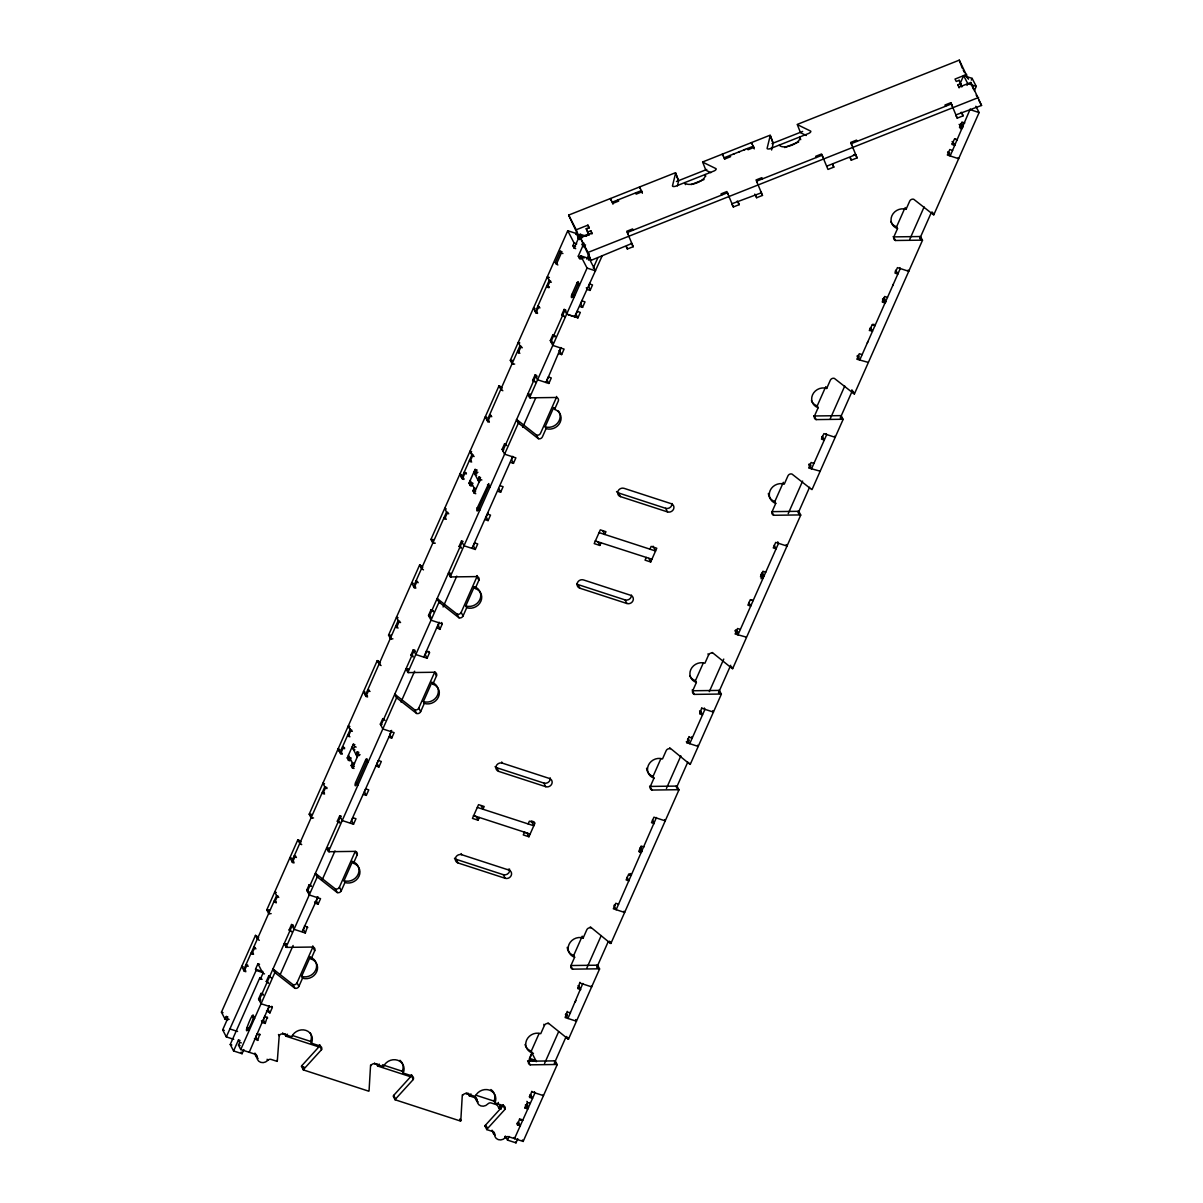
<?xml version="1.0" encoding="UTF-8"?>
<svg xmlns="http://www.w3.org/2000/svg" width="1203" height="1203" viewBox="0 0 1203 1203"><rect width="100%" height="100%" fill="white"/><g stroke="black" fill="none" stroke-linecap="round" stroke-linejoin="round"><path stroke-width="1.5" d="M254.72 1053.332L255.186 1054.234A3.143 2.827 -27.4 0 1 257.036 1056.926A6.271 5.654 -27.4 0 0 267.698 1060.399A3.143 2.827 -27.4 0 1 271.171 1059.437L277.126 1061.362A3.143 2.827 -27.4 0 0 277.352 1060.55L279.201 1035.843L278.494 1034.49M319.938 1044.941A3.143 2.827 -27.4 0 1 319.682 1046.008L301.938 1065.542A3.143 2.827 -27.4 0 0 301.472 1066.279L303.336 1069.903L368.855 1091.226A3.143 2.827 -27.4 0 0 369.08 1090.399L370.584 1065.016M411.667 1074.79A3.143 2.827 -27.4 0 1 411.426 1075.858L393.667 1095.392A3.143 2.827 -27.4 0 0 393.201 1096.144L395.065 1099.753L460.584 1121.076A3.143 2.827 -27.4 0 0 460.824 1120.249L462.313 1094.865M677.379 185.924L678.567 181.067L675.62 173.097L672.432 186.044A3.143 1.353 -20.3 0 0 675.966 186.089L713.83 171.067A3.143 1.353 -20.3 0 0 716.131 168.706L702.913 162.27M771.619 149.999L771.815 149.187M772.01 148.375L773.213 143.518L770.251 135.548L767.063 148.495A3.143 1.353 -20.3 0 0 770.597 148.54M246.856 1027.948L246.435 1029.813A2.782 0.902 -72 0 0 246.946 1030.776C255.442 1020.069 255.833 1002.956 246.856 1027.948L248.45 1028.46M227.728 1020.084L225.081 1019.212L221.442 1012.189L255.472 935.393A3.143 2.827 -27.4 0 1 256.239 935.769L258.645 937.663M271.141 913.618L269.517 913.648A3.143 2.827 -27.4 0 1 268.645 913.498L266.78 909.889L297.878 839.724A3.143 2.827 -27.4 0 1 298.63 840.1L301.051 841.995M313.547 817.95L311.908 817.98A3.143 2.827 -27.4 0 1 311.051 817.829L309.186 814.205L377.246 660.612A3.143 2.827 -27.4 0 1 377.998 660.988L380.419 662.883M392.915 638.838L391.276 638.868A3.143 2.827 -27.4 0 1 390.419 638.718L388.554 635.109L419.636 564.944A3.143 2.827 -27.4 0 1 420.403 565.32L422.809 567.214M435.306 543.17L433.666 543.2A3.143 2.827 -27.4 0 1 432.809 543.049L430.945 539.425L499.004 385.832A3.143 2.827 -27.4 0 1 499.771 386.208L502.177 388.103M514.673 364.073L513.034 364.088A3.143 2.827 -27.4 0 1 512.177 363.938L510.313 360.329L567.741 230.72L576.222 233.487L579.38 239.608M557.846 264.976L555.335 262.66L560.403 251.216L561.996 251.728M291.848 861.318L324.78 786.822L322.915 783.213L324.509 783.724M342.118 753.168L340.013 752.476L350.148 729.574L349.532 728.371M398.193 620.507L365.381 695.229L367.486 695.92M463.892 478.388L461.772 477.696L471.922 454.794L471.335 453.666M489.26 421.14L487.14 420.449L519.967 345.727M535.38 311.757L549.154 280.494L547.29 276.885L549.41 277.562M556.267 264.465L561.335 253.021L560.403 251.216M245.818 971.723L244.239 971.212L246.675 965.723L246.044 964.52L247.638 965.032M253.532 954.325L251.938 953.814L254.374 948.31L253.758 947.107L255.352 947.633M276.359 902.806L274.78 902.295L277.216 896.791L274.72 891.979L276.314 892.491M294.013 862.957L292.434 862.446L294.87 856.957L294.239 855.754L295.833 856.265M324.569 794.04L322.975 793.529L325.411 788.025L324.78 786.822L326.9 787.514M342.223 754.191L340.629 753.679L343.066 748.191L342.449 746.973L344.554 747.664M349.938 736.792L348.344 736.281L350.78 730.777L348.284 725.965L349.878 726.477M367.592 696.958L365.998 696.432L368.434 690.943L367.817 689.74L369.396 690.251M398.133 628.026L396.539 627.515L398.975 622.011L396.479 617.199L398.073 617.71M415.787 588.192L414.193 587.665L416.629 582.177L416.012 580.974L417.591 581.485M446.328 519.26L444.734 518.749L447.17 513.245L444.689 508.433L446.268 508.944M463.982 479.426L462.403 478.899L464.824 473.411L464.208 472.208L466.328 472.884M471.696 462.012L470.102 461.501L472.538 455.997L470.057 451.185L471.636 451.696M489.35 422.178L487.756 421.651L490.192 416.163L489.576 414.96L491.17 415.471M519.891 353.246L518.313 352.735L520.749 347.231L518.252 342.419L519.831 342.93M537.546 313.412L535.967 312.885L538.403 307.397L537.771 306.194L539.365 306.705M548.944 287.712L547.35 287.201L549.786 281.697L549.004 280.194M225.081 1019.212L226.299 1016.475L227.893 1016.986M233.728 1039.317L226.314 1036.896L222.675 1029.873L227.547 1018.881L226.299 1016.475M575.816 234.405L576.583 232.645M575.696 248.66L574.117 248.149L572.869 245.728L574.087 242.991L567.741 230.72M350.058 760.852L348.464 760.341L347.231 757.92L353.306 744.191L354.9 744.702M471.832 486.072L470.238 485.561L468.99 483.14L475.08 469.411L477.2 470.102M577.681 238.014L579.229 234.51M574.117 248.149L580.267 234.269L586.613 236.329M263.021 972.656L256.134 970.415L255.517 969.212L257.953 963.723L259.532 964.235M348.464 760.341L349.682 757.589L351.276 758.101M353.306 744.191L354.554 746.597L353.336 749.349L354.93 749.86M470.238 485.561L471.456 482.809L473.05 483.32M475.08 469.411L476.328 471.817L475.11 474.568L476.689 475.08M226.314 1036.896L256.134 970.415M354.013 768.476L352.419 767.965L351.171 765.559L352.389 762.807L354.509 763.499M358.855 752.326L357.261 751.815L356.043 754.567L359.216 755.604M475.771 493.696L474.177 493.185L472.929 490.779L474.147 488.027L475.741 488.538M480.614 477.561L479.02 477.035L477.802 479.786L480.448 480.644M581.109 259.096L579.515 258.585L578.267 256.179L584.026 243.171M352.419 767.965L358.509 754.221L357.261 751.815M474.177 493.185L480.268 479.441L479.02 477.035M243.878 1049.587L242.059 1053.708L233.577 1050.956L230.239 1044.505L259.878 977.648L261.472 978.159M584.117 247.427L584.508 246.57M262.089 979.362L260.495 978.851L262.931 973.362L257.953 963.723M579.515 258.585L580.733 255.833L589.199 258.6L595.53 270.825L587.064 268.074L580.733 255.833M233.577 1050.956L238.45 1039.963L240.044 1040.475M266.51 1010.866L269.923 1012.911L272.359 1007.422L261.051 1003.738L258.57 998.926L261.006 993.422L263.111 994.114M268.495 983.242L266.284 981.513L268.705 976.024L270.299 976.535M291.848 931.889L289.111 929.994L291.547 924.505L293.126 925.017M314.584 901.874L315.291 903.227L318.118 904.145L320.554 898.656L309.261 894.972L306.765 890.16L309.201 884.656L310.78 885.182M339.517 822.957L337.306 821.228L339.742 815.739L341.336 816.251M388.855 737.213L391.682 738.131L394.118 732.642L382.825 728.958L380.328 724.146L382.765 718.642L384.358 719.168M413.08 656.943L410.87 655.214L413.306 649.725L414.9 650.237M436.584 627.545L439.877 629.364L442.313 623.876L431.02 620.192L428.524 615.38L430.96 609.876L433.08 610.568M461.29 548.177L459.065 546.448L461.501 540.959L463.095 541.47M510.628 462.433L513.455 463.35L515.876 457.862L504.583 454.178L502.102 449.366L504.538 443.862L506.117 444.388M535.906 382.509L532.643 380.434L535.079 374.945L536.658 375.456M558.824 353.667L561.651 354.584L564.087 349.096L552.794 345.411L550.297 340.599L552.733 335.096L555.38 335.968M564.944 316.96L561.681 314.9L564.117 309.412L565.711 309.923M255.186 1054.234L240.765 1049.542L238.48 1045.121L239.698 1042.369L238.45 1039.963M586.899 259.231L589.049 253.728M339.742 815.739L340.359 816.942L307.382 891.363L309.502 892.055M380.96 725.349L413.937 650.928L413.306 649.725M462.132 542.162L429.155 616.583L431.276 617.274M478.283 509.621L477.35 507.816L488.719 483.591L488.508 486.538L478.283 509.621L479.877 510.132M564.117 309.412L564.733 310.615L550.914 341.802L553.034 342.494M571.846 294.585L576.974 283.006A2.361 0.767 -72 0 1 578.357 281.848A2.361 0.767 -72 0 1 577.906 284.81L572.778 296.389L571.846 294.585L574.538 295.321M588.523 260.134L589.199 258.6M240.765 1049.542L274.795 972.731L272.931 969.122A3.143 2.827 -27.4 0 1 273.683 969.498L292.976 984.64L294.855 988.249A3.143 2.827 -27.4 0 0 298.885 986.415L302.539 978.174A10.977 9.91 -27.4 0 0 316.69 971.768A10.977 9.91 -27.4 0 0 311.066 958.941L310.133 957.137L301.607 976.37L302.539 978.174M311.066 958.941L314.72 950.701A3.143 2.827 -27.4 0 0 313.111 947.032L286.961 947.378A3.143 2.827 -27.4 0 1 286.103 947.227L317.186 877.062L315.321 873.453A3.143 2.827 -27.4 0 1 316.073 873.829L335.381 888.957L337.246 892.581A3.143 2.827 -27.4 0 0 341.291 890.746L344.945 882.506A10.977 9.91 -27.4 0 0 359.08 876.1A10.977 9.91 -27.4 0 0 353.456 863.273L352.524 861.468L343.998 880.701L344.945 882.506M353.456 863.273L357.111 855.032A3.143 2.827 -27.4 0 0 355.517 851.363L329.351 851.709A3.143 2.827 -27.4 0 1 328.494 851.559L396.554 697.951L394.689 694.342A3.143 2.827 -27.4 0 1 395.441 694.717L414.749 709.86L416.614 713.469A3.143 2.827 -27.4 0 0 420.659 711.635L424.313 703.394A10.977 9.91 -27.4 0 0 438.448 697.003A10.977 9.91 -27.4 0 0 432.839 684.161L431.892 682.357L423.381 701.59L424.313 703.394M432.839 684.161L436.478 675.921A3.143 2.827 -27.4 0 0 434.884 672.251L408.719 672.597A3.143 2.827 -27.4 0 1 407.862 672.447L438.96 602.282L437.08 598.673A3.143 2.827 -27.4 0 1 437.847 599.049L457.14 614.192L459.005 617.801A3.143 2.827 -27.4 0 0 463.05 615.966L466.704 607.726A10.977 9.91 -27.4 0 0 480.854 601.32A10.977 9.91 -27.4 0 0 475.23 588.493L474.298 586.688L465.772 605.921L466.704 607.726M475.23 588.493L478.884 580.252A3.143 2.827 -27.4 0 0 477.275 576.583L451.125 576.929A3.143 2.827 -27.4 0 1 450.268 576.778L518.328 423.185L516.463 419.561A3.143 2.827 -27.4 0 1 517.215 419.937L536.508 435.08L538.373 438.689A3.143 2.827 -27.4 0 0 542.418 436.869L546.072 428.614A10.977 9.91 -27.4 0 0 560.222 422.223A10.977 9.91 -27.4 0 0 554.598 409.381L553.666 407.576L545.139 426.809L546.072 428.614M554.598 409.381L558.252 401.14A3.143 2.827 -27.4 0 0 556.643 397.471L530.493 397.817A3.143 2.827 -27.4 0 1 529.636 397.667L587.064 268.074M280.359 974.235L293.111 945.468M322.088 880.055L335.005 850.912M400.975 702.041L414.644 671.184M443.095 606.989L456.779 576.132M522.749 427.26L535.651 398.118M593.259 268.134L597.906 257.622M259.713 1033.994L257.743 1040.384L255.878 1036.775L257.096 1034.024M267.216 1017.046L265.246 1023.437L263.382 1019.828L264.6 1017.076M269.923 1012.911L268.043 1009.302L269.412 1006.204M307.412 926.821L305.336 933.002L303.457 929.378L305.141 925.603M318.118 904.145L316.254 900.536L316.855 899.152M317.006 898.806L317.923 896.746M352.885 817.875L351.667 820.611L353.532 824.235L355.968 818.732L353.141 817.814M365.667 789.018L364.449 791.769L366.313 795.378L368.75 789.875L365.923 788.957M378.253 760.627L377.035 763.364L378.9 766.988L381.336 761.484L378.509 760.567M391.637 730.401L389.817 734.522L391.682 738.131M426.599 651.515L425.23 654.597L427.095 658.221L429.531 652.718L428.824 651.364M439.877 629.364L438.313 625.064M438.463 624.718L439.381 622.658M474.644 543.094L473.426 545.831L475.29 549.455L477.726 543.951L474.899 543.034M488.042 512.869L486.207 516.989L488.087 520.598L490.523 515.11L487.696 514.177M512.794 456.99L511.576 459.741L513.455 463.35M548.207 377.08L546.989 379.817L548.869 383.441L551.29 377.937L548.478 377.02M561.651 354.584L559.771 350.975L560.989 348.223M577.515 311.487L580.342 312.404L577.906 317.893L576.042 314.284L577.56 310.855M582.177 300.945L585.004 301.878L582.568 307.366L580.703 303.757L582.222 300.314M589.696 284.013L592.523 284.931L590.087 290.419L588.673 285.773M588.823 285.427L589.741 283.367M574.553 316.81L602.117 255.983M497.847 491.29L500.659 492.207L503.095 486.704L500.268 485.786M292.976 984.64A3.143 2.827 -27.4 0 0 297.021 982.806L312.855 947.092A3.143 2.827 -27.4 0 0 313.081 946.295M335.381 888.957A3.143 2.827 -27.4 0 0 339.411 887.137L355.246 851.408L357.111 855.032M414.749 709.86A3.143 2.827 -27.4 0 0 418.779 708.026L434.614 672.312A3.143 2.827 -27.4 0 0 434.794 671.785M457.14 614.192A3.143 2.827 -27.4 0 0 461.185 612.357L477.005 576.628A3.143 2.827 -27.4 0 0 477.26 575.56M481.095 805.619L482.959 809.228L484.177 806.491L478.538 804.642L472.448 818.386L478.087 820.22L479.305 817.469M602.853 530.839L604.733 534.448L605.951 531.711L600.297 529.861L594.207 543.606L599.861 545.44L601.079 542.703M524.493 832.175L523.275 834.927L528.929 836.762L535.019 823.032L529.365 821.183L528.147 823.935M646.267 557.395L645.049 560.147L650.688 561.981L656.778 548.252L651.124 546.403L649.921 549.154M498.358 1102.429L497.245 1104.94L491.29 1103.001A3.143 2.827 -27.4 0 0 487.816 1103.978A6.271 5.654 -27.4 0 1 477.17 1100.504A3.143 2.827 -27.4 0 0 475.32 1097.813L474.614 1096.459M501.125 1109.046L499.004 1108.354L500.222 1105.617L502.343 1106.294M501.245 1108.534L500.222 1105.617M492.057 1130.188L492.764 1131.542A3.143 2.827 -27.4 0 1 494.613 1134.234A6.271 5.654 -27.4 0 0 505.26 1137.707A3.143 2.827 -27.4 0 1 508.734 1136.745L523.17 1141.436L557.2 1064.64A3.143 2.827 -27.4 0 0 556.342 1064.49L530.177 1064.835A3.143 2.827 -27.4 0 1 528.583 1061.166L532.237 1052.926L531.29 1051.106L539.109 1033.482M574.628 957.242L573.696 955.438L582.222 936.205L583.154 938.009A10.977 9.91 -27.4 0 0 569.004 944.415A10.977 9.91 -27.4 0 0 574.628 957.242L570.974 965.498A3.143 2.827 -27.4 0 0 572.583 969.152L598.733 968.821A3.143 2.827 -27.4 0 1 599.59 968.956L568.508 1039.121A3.143 2.827 -27.4 0 1 567.741 1038.745L548.102 1022.941M590.267 926.806L610.147 943.077A3.143 2.827 -27.4 0 0 610.898 943.453L678.958 789.86A3.143 2.827 -27.4 0 0 678.101 789.709L651.951 790.055A3.143 2.827 -27.4 0 1 650.342 786.386L653.996 778.146L653.064 776.341L660.868 758.702M669.635 747.71L689.514 763.965A3.143 2.827 -27.4 0 0 690.266 764.341L721.364 694.176A3.143 2.827 -27.4 0 0 720.507 694.041L694.342 694.387A3.143 2.827 -27.4 0 1 692.733 690.717L696.387 682.462L695.454 680.657L703.274 663.033M712.266 652.492L731.905 668.297A3.143 2.827 -27.4 0 0 732.657 668.673L800.732 515.079A3.143 2.827 -27.4 0 0 799.875 514.929L773.709 515.275A3.143 2.827 -27.4 0 1 772.115 511.606L775.755 503.365L774.822 501.561L783.348 482.313M775.755 503.365A10.977 9.91 -27.4 0 1 770.146 490.523A10.977 9.91 -27.4 0 1 784.281 484.132L787.935 475.877A3.143 2.827 -27.4 0 1 791.98 474.057L811.273 489.185A3.143 2.827 -27.4 0 0 812.04 489.561L843.123 419.411A3.143 2.827 -27.4 0 0 842.265 419.261L816.115 419.606A3.143 2.827 -27.4 0 1 814.506 415.937L818.16 407.697L817.228 405.877L825.032 388.253M818.16 407.697A10.977 9.91 -27.4 0 1 812.536 394.855A10.977 9.91 -27.4 0 1 826.687 388.449L830.341 380.208A3.143 2.827 -27.4 0 1 834.371 378.389L853.679 393.516A3.143 2.827 -27.4 0 0 854.431 393.892L922.49 240.299A3.143 2.827 -27.4 0 0 921.633 240.149L895.483 240.495A3.143 2.827 -27.4 0 1 893.874 236.826L897.528 228.585L896.596 226.781L904.4 209.142M960.174 83.428L963.633 75.624L972.114 78.375L976.265 86.405L974.34 90.736M535.891 1061.452L530.072 1059.557L529.591 1058.008M529.906 1057.332L531.876 1052.866L533.47 1053.377M548.448 1023.618A3.143 2.827 -27.4 0 0 544.403 1025.437L540.749 1033.678A10.977 9.91 -27.4 0 0 526.613 1040.084A10.977 9.91 -27.4 0 0 532.237 1052.926M583.154 938.009L586.808 929.769A3.143 2.827 -27.4 0 1 590.838 927.934M670.221 748.837A3.143 2.827 -27.4 0 0 666.176 750.657L662.522 758.913A10.977 9.91 -27.4 0 0 648.372 765.303A10.977 9.91 -27.4 0 0 653.996 778.146M712.612 653.169A3.143 2.827 -27.4 0 0 708.567 654.988L704.913 663.229A10.977 9.91 -27.4 0 0 690.763 669.635A10.977 9.91 -27.4 0 0 696.387 682.462M897.528 228.585A10.977 9.91 -27.4 0 1 891.904 215.743A10.977 9.91 -27.4 0 1 906.054 209.352L909.709 201.112A3.143 2.827 -27.4 0 1 913.739 199.277L933.047 214.405A3.143 2.827 -27.4 0 0 933.799 214.781L979.107 112.556L975.844 106.255M528.989 1062.008L530.072 1059.557M967.017 85.383L967.783 83.654L963.633 75.624M971.332 80.105L972.114 78.375M517.801 1138.73L515.982 1142.85L507.516 1140.098L509.11 1136.489M517.801 1123.843L517.982 1122.068M524.824 1107.978L526.012 1105.301A2.361 0.767 -72 0 1 527.395 1104.143A2.361 0.767 -72 0 1 526.944 1107.106L526.343 1108.489M529.982 1096.339L529.982 1094.535M544.538 1063.497L558.568 1031.843M577.906 988.189L578.884 985.994L577.996 985.708M586.793 968.144L601.229 935.573M666.432 788.416L680.868 755.845M699.996 712.672L700.642 711.214L699.59 710.868M709.319 691.65L723.755 659.079M760.792 575.485L761.424 574.057A2.361 0.767 -72 0 1 762.807 572.899A2.361 0.767 -72 0 1 762.356 575.861L761.093 578.718M788.206 513.636L802.627 481.065M821.769 437.892L822.235 436.373M830.326 418.584L844.762 386.013M869.318 330.584L870.431 327.607M882.566 300.705L883.197 299.276A2.361 0.767 -72 0 1 884.581 298.118A2.361 0.767 -72 0 1 884.13 301.081L883.498 302.509M895.333 271.878L895.618 270.314M909.859 239.111L924.115 206.946M952.144 143.698L952.971 141.804L952.099 141.518M959.573 126.916L960.535 124.736A2.361 0.767 -72 0 1 961.919 123.578A2.361 0.767 -72 0 1 961.468 126.541L960.505 128.721M518.508 1122.234L520.373 1125.858L517.546 1124.94L519.636 1118.76M526.974 1107.106L527.906 1108.91L525.064 1107.993L527.5 1102.489L526.914 1101.362M530.688 1094.76L532.553 1098.369L529.726 1097.452L531.816 1091.286M575.62 1019.633L576.432 1021.212L565.139 1017.543L567.23 1011.362M578.884 985.994L580.748 989.603L577.921 988.686L579.891 982.295M697.575 745.228L698.206 746.431L686.913 742.762L688.988 736.582M700.642 711.214L702.522 714.823L699.695 713.905L701.77 707.74M639.966 852.07L640.597 850.641A2.361 0.767 -72 0 0 641.049 847.679A2.361 0.767 -72 0 0 639.665 848.837L641.785 849.529M575.26 1002.024L575.906 1000.55M867.303 342.96L867.949 341.502M892.671 285.712L893.318 284.254M970.22 109.007L950.175 155.954L948.144 152.044M515.049 1137.873L514.689 1138.67L514.072 1137.482M554.282 1063.377L565.756 1037.482M596.778 967.468L608.177 941.754M676.432 787.754L687.815 762.04M718.492 692.808L730.702 665.274M798.19 512.974L809.589 487.26M840.265 418.027L852.461 390.494M919.769 238.615L931.077 213.081M521.485 1119.346L520.944 1119.903A2.782 0.902 -72 0 1 520.403 1119.391M318.645 1046.836L285.893 1036.174A3.143 2.827 -27.4 0 1 286.359 1035.422L287.472 1034.204M303.336 1069.903A3.143 2.827 -27.4 0 1 303.803 1069.151L321.562 1049.633A3.143 2.827 -27.4 0 0 319.953 1045.963L319.366 1044.836M410.388 1076.685L377.622 1066.023A3.143 2.827 -27.4 0 1 378.088 1065.272L379.201 1064.053M395.065 1099.753A3.143 2.827 -27.4 0 1 395.546 1099.001L413.291 1079.482A3.143 2.827 -27.4 0 0 411.682 1075.813L411.215 1074.911M470.929 1093.903L469.832 1095.121L469.35 1094.219M492.764 1131.542L486.809 1129.602L484.944 1125.993A3.128 2.827 -27.4 0 1 485.411 1125.241L503.155 1105.722A3.143 2.827 -27.4 0 0 503.38 1104.925M486.809 1129.602A3.128 2.827 -27.4 0 1 487.275 1128.85L505.019 1109.331A3.143 2.827 -27.4 0 0 503.425 1105.662L503.065 1104.986M733.244 154.164L734.341 153.743M738.702 151.999L739.8 151.578M744.161 149.834L745.259 149.398M580.673 237.156L579.214 237.743L568.658 215.096L675.56 172.691L678.522 180.661M968.445 79.218L959.287 60.15L797.243 124.42L800.506 132.691L806.281 135.503M676.432 181.503L706.793 169.458M771.98 143.593L802.642 131.428M770.582 148.51L808.476 133.518A3.143 1.353 -20.3 0 0 810.762 131.157L797.544 124.721M966.671 74.436L955.017 79.067L956.265 81.473L959.182 80.315L962.024 86.721M568.658 215.096L576.252 229.773L587.906 225.141L589.154 227.562L586.237 228.705L588.598 235.081M691.274 184.585L704.026 179.533M784.642 147.548L798.672 141.984M959.107 87.879L957.934 84.691L960.851 83.533M586.237 228.705L587.906 231.923L590.808 230.765L592.056 233.171L580.402 237.803L590.929 260.419L631.891 243.442M582.117 236.585L588.673 233.983M955.964 114.886L981.558 105.458L970.836 82.466L959.182 87.097L957.934 84.691M583.365 245.773L585.545 244.901M962.099 113.187L963.077 115.834L957.257 118.15L950.821 102.706L945.002 105.022L945.618 106.225M580.402 237.803L587.981 252.45L978.595 97.488M853.423 154.992L854.521 154.555M626.116 246.6L627.364 249.006L633.199 246.705L626.763 231.262L632.583 228.946L633.214 230.149M732.086 204.57L733.334 206.976L739.168 204.66L738.176 202.014M754.777 194.119L756.642 197.728L762.476 195.412L756.04 179.969L761.86 177.668L762.491 178.871M832.822 164.465L833.799 167.127L827.98 169.428L821.544 153.984L815.724 156.3L816.341 157.503M850.04 157.773L851.288 160.194L857.107 157.879L850.686 142.435L856.506 140.119L857.122 141.322M893.122 236.66A3.143 2.827 -27.4 0 0 893.603 236.886L919.769 236.54A3.143 2.827 -27.4 0 1 920.626 236.69L922.49 240.299M510.313 360.329A3.143 2.827 -27.4 0 0 511.17 360.479L512.809 360.449M529.636 397.667L527.756 394.058A3.143 2.827 -27.4 0 0 528.613 394.208L530.252 394.178M813.754 415.772A3.143 2.827 -27.4 0 0 814.236 415.982L840.401 415.636A3.143 2.827 -27.4 0 1 841.258 415.787L843.123 419.411M800.732 515.079L798.852 511.455A3.143 2.827 -27.4 0 0 797.995 511.32L771.845 511.651L773.709 515.275M430.945 539.425A3.143 2.827 -27.4 0 0 431.802 539.576L433.441 539.561M450.268 576.778L448.388 573.169A3.143 2.827 -27.4 0 0 449.245 573.305L450.884 573.29M388.554 635.109A3.143 2.827 -27.4 0 0 389.411 635.259L391.035 635.229M407.862 672.447L405.997 668.838A3.143 2.827 -27.4 0 0 406.855 668.988L408.494 668.958M721.364 694.176L719.484 690.567A3.143 2.827 -27.4 0 0 718.627 690.417L692.477 690.763L694.342 694.387M649.59 786.221A3.143 2.827 -27.4 0 0 650.086 786.431L676.236 786.085A3.143 2.827 -27.4 0 1 677.094 786.236L678.958 789.86M309.186 814.205A3.143 2.827 -27.4 0 0 310.043 814.356L311.667 814.341M328.494 851.559L326.63 847.95A3.143 2.827 -27.4 0 0 327.487 848.085L329.126 848.07M266.78 909.889A3.143 2.827 -27.4 0 0 267.637 910.024L269.277 910.009M286.103 947.227L284.224 943.618A3.143 2.827 -27.4 0 0 285.096 943.769L286.72 943.738M599.59 968.956L597.726 965.347A3.143 2.827 -27.4 0 0 596.868 965.197L570.703 965.543L572.583 969.152M527.591 1060.851A3.143 2.827 -27.4 0 0 528.312 1061.211L554.463 1060.866A3.143 2.827 -27.4 0 1 555.335 1061.016L557.2 1064.64M568.192 314.735L569.26 315.081M570.312 315.427L571.38 315.772M572.433 316.118L573.485 316.464M967.783 83.654L976.265 86.405M970.626 109.804L979.107 112.556M964.791 122.977L961.964 122.059L959.528 127.563L962.355 128.48L961.423 126.661M959.077 124.405L963.302 125.774M961.468 126.541L963.062 127.067M957.272 139.924L954.46 139.007L952.024 144.495L954.851 145.413L952.971 141.804M952.611 150.45L949.784 149.533L947.347 155.037L958.656 158.706L958.174 157.804M947.603 152.104L949.723 152.796M887.498 297.397L884.671 296.479L882.235 301.968L885.062 302.885L884.13 301.081L886.25 301.773M882.491 299.051L884.776 299.788M874.912 325.787L872.085 324.87L869.664 330.359L872.476 331.291L870.611 327.667M574.087 242.991L576.733 243.848M572.869 245.728L575.515 246.6M578.267 256.179L580.387 256.871M583.034 257.728L584.087 258.074M561.335 253.021L562.929 253.532M862.13 354.644L859.303 353.727L856.867 359.216L867.859 362.283M857.739 355.486L858.792 355.832M857.122 356.299L859.243 356.975M555.335 262.66L556.914 263.171M576.974 283.006L579.094 283.697M579.034 283.818L576.914 283.126L577.846 284.946M577.906 284.81L579.5 285.337M590.087 290.419L587.259 289.502L586.327 287.697M549.154 280.494L550.568 280.961M549.786 281.697L551.365 282.209M549.38 286.855L546.718 285.983L547.35 287.201M574.417 296.78L572.839 296.269A2.361 0.767 -72 0 1 571.455 297.427A2.361 0.767 -72 0 1 571.891 294.464M579.741 306.449L582.568 307.366M564.899 310.915L566.147 311.066M577.906 317.893L566.448 313.923M567.139 314.404L564.733 310.615M538.403 307.397L539.982 307.908M561.681 314.9L563.801 315.592M535.064 308.585L533.47 308.073L535.967 312.885M535.335 311.682L537.455 312.374M554.944 336.825L552.733 335.096M550.297 340.599L551.876 341.111M558.899 350.69L559.771 350.975M520.117 346.028L521.531 346.494M520.749 347.231L522.328 347.757M519.275 352.043L517.681 351.532L518.313 352.735M813.935 463.411L811.108 462.493L808.672 467.982L819.649 471.05M810.596 464.599L809.002 464.087L811.499 468.899L826.717 434.554L826.25 433.651M537.109 376.614L535.079 374.945M808.927 465.065L811.033 465.741M502.869 450.869L535.696 376.148L537.561 379.757L548.869 383.441M532.643 380.434L534.764 381.125M490.192 416.163L491.786 416.674M486.854 417.351L485.275 416.839L487.756 421.651M506.749 445.591L504.538 443.862M620.432 496.598A4.707 4.241 -27.4 0 1 618.026 491.095A4.707 4.241 -27.4 0 1 624.086 488.343L671.154 503.666A4.707 4.241 -27.4 0 1 673.56 509.17A4.707 4.241 -27.4 0 1 667.5 511.907L620.432 496.598L618.553 492.974A4.707 4.241 -27.4 0 1 616.538 491.561M502.102 449.366L503.681 449.877M618.553 492.974L665.62 508.298L667.5 511.907M473.516 455.32L471.215 453.441M472.538 455.997L474.132 456.523M471.08 460.809L469.486 460.298L470.102 461.501M476.328 471.817L477.907 472.328M477.095 473.215L473.862 472.162L479.065 482.208M464.824 473.411L466.418 473.922M765.74 572.177L762.913 571.26L760.476 576.748L763.303 577.666L762.356 575.861L763.95 576.372M480.268 479.441L481.862 479.967M459.982 474.238L461.486 474.599M489.08 485.426L487.501 484.914L490.027 487.245M761.424 574.057L763.544 574.748M468.99 483.14L472.162 484.177M472.929 490.779L475.591 491.636M599.079 532.613L655.56 550.989L653.064 546.177M595.169 540.914L651.906 559.245M477.35 507.816L479.471 508.508M753.153 600.568L750.326 599.65L747.89 605.139L750.717 606.056L748.852 602.447M485.26 519.681L488.087 520.598M447.967 512.508L446.554 512.042L413.576 586.462L415.697 587.154M447.17 513.245L448.764 513.771M445.711 518.057L444.118 517.546L444.734 518.749M740.371 629.425L737.544 628.507L735.108 633.996L746.086 637.064M579.846 588.192A4.707 4.241 -27.4 0 1 577.425 582.688A4.707 4.241 -27.4 0 1 583.5 579.936L630.567 595.259A4.707 4.241 -27.4 0 1 632.973 600.763A4.707 4.241 -27.4 0 1 626.913 603.5L579.846 588.192L577.966 584.568A4.707 4.241 -27.4 0 1 576.869 584.041M735.439 630.101L737.018 630.613M734.853 630.913L738.071 631.951M475.29 549.455L463.997 545.771L461.501 540.959M577.966 584.568L625.034 599.891L626.913 603.5M459.065 546.448L461.185 547.139M416.629 582.177L418.223 582.688M413.291 583.365L411.712 582.854L414.193 587.665M433.712 611.771L430.96 609.876M428.524 615.38L430.118 615.891M702.131 708.417L713.424 712.086L712.717 710.732M398.358 620.808L399.772 621.274M398.975 622.011L400.569 622.537M397.501 626.823L395.922 626.312L396.539 627.515M429.531 652.718L426.358 651.124M689.349 737.274L692.161 738.191L691.469 736.837M687.77 739.033L688.823 739.379M415.336 651.379L413.937 650.928L415.802 654.537L427.095 658.221M687.86 740.071L689.274 740.522M410.87 655.214L412.99 655.906M368.434 690.943L370.028 691.454M365.095 692.131L363.501 691.62L365.998 696.432M384.975 720.371L382.765 718.642M498.659 771.379A4.707 4.241 -27.4 0 1 496.253 765.875A4.707 4.241 -27.4 0 1 502.313 763.123L549.38 778.446A4.707 4.241 -27.4 0 1 551.786 783.95A4.707 4.241 -27.4 0 1 545.726 786.687L498.659 771.379L496.794 767.755A4.707 4.241 -27.4 0 1 495.05 766.672M380.328 724.146L381.922 724.657M496.794 767.755L543.861 783.078L545.726 786.687M350.148 729.574L351.742 730.101M350.78 730.777L352.359 731.304M349.306 735.589L347.712 735.078L348.344 736.281M354.554 746.597L356.148 747.108M343.066 748.191L344.659 748.702M643.966 846.957L641.139 846.04L638.703 851.529L641.53 852.446L640.597 850.641L642.191 851.153M358.509 754.221L360.088 754.747M338.208 749.018L339.727 749.379M367.321 760.206L365.727 759.694L355.592 782.597A2.361 0.782 -72.3 0 0 355.141 785.544A2.361 0.782 -72.3 0 0 356.539 784.431L366.674 761.499C368.975 758.01 364.268 757.544 366.674 761.499L368.253 762.025M376.073 766.07L378.9 766.988M347.231 757.92L349.336 758.612M534.132 821.875L531.305 820.957L533.801 825.769L477.32 807.393M351.171 765.559L354.344 766.597M473.666 815.634L530.147 834.01M473.396 815.694L476.223 816.611L478.087 820.22M524.237 832.235L527.049 833.153L528.929 836.762M357.171 783.108L355.592 782.597L358.103 784.912M363.486 794.461L366.313 795.378M325.411 788.025L327.005 788.551M324.464 793.003L322.359 792.326L322.975 793.529M618.598 904.205L615.771 903.273L613.335 908.776L624.643 912.445L624.011 911.242M458.072 862.972A4.707 4.241 -27.4 0 1 455.666 857.468A4.707 4.241 -27.4 0 1 461.726 854.716L508.794 870.04A4.707 4.241 -27.4 0 1 511.2 875.543A4.707 4.241 -27.4 0 1 505.14 878.28L458.072 862.972L456.208 859.348A4.707 4.241 -27.4 0 1 454.463 858.265M614.207 905.047L615.259 905.393M340.359 816.942L342.238 820.551L353.532 824.235M456.208 859.348L503.275 874.671L505.14 878.28M337.306 821.228L339.953 822.085M294.87 856.957L296.449 857.468M292.058 858.31L289.938 857.634L292.434 862.446M291.803 861.243L293.923 861.934M311.412 886.385L309.201 884.656M306.765 890.16L308.359 890.671M580.357 983.197L591.665 986.866L591.305 986.189M277.998 896.055L276.585 895.588L243.607 970.009L245.728 970.701M277.216 896.791L278.795 897.318M276.269 901.769L274.149 901.092L274.78 902.295M307.773 927.498L304.479 925.678M567.575 1012.039L570.402 1012.971L570.057 1012.294M565.996 1013.813L567.064 1014.159M293.577 926.16L291.547 924.505M565.395 1014.61L567.515 1015.302M260.6 1000.58L259.186 1000.129L292.164 925.708L294.028 929.317L305.336 933.002M289.111 929.994L290.69 930.52M254.374 948.31L255.968 948.836M253.442 953.302L251.322 952.611L251.938 953.814M246.675 965.723L248.254 966.235M255.517 969.212L262.931 971.633M529.44 1058.354L535.801 1060.429M243.322 966.911L241.743 966.4L244.239 971.212M262.931 973.362L264.525 973.874M271.457 977.919L268.705 976.024M266.284 981.513L267.863 982.039M263.216 995.152L261.006 993.422M258.57 998.926L260.69 999.603M532.162 1091.963L543.455 1095.632L543.109 1094.956M267.683 1017.949L264.51 1016.355M527.5 1102.489L530.312 1103.407L529.846 1102.504M254.209 1016.851L252.089 1016.159L254.615 1018.475M525.305 1105.061L527.606 1105.813M526.944 1107.106L528.538 1107.617M265.246 1023.437L262.404 1022.52L261.457 1020.715M221.442 1012.189L223.036 1012.715M292.419 1035.497L310.539 1041.392L311.472 1043.196L319.953 1045.963M403.216 1073.061L402.283 1071.241L382.509 1064.82L383.441 1066.625A10.977 9.91 -27.4 0 1 397.591 1060.219A10.977 9.91 -27.4 0 1 403.216 1073.061L411.682 1075.813M475.892 1095.196L494.012 1101.106L494.944 1102.91L503.425 1105.662M279.201 1035.843A3.143 2.827 -27.4 0 1 283.246 1034.009L291.712 1036.775A10.977 9.91 -27.4 0 1 305.863 1030.37A10.977 9.91 -27.4 0 1 311.472 1043.196M370.93 1065.693A3.143 2.827 -27.4 0 1 374.975 1063.858L383.441 1066.625M462.659 1095.542A3.143 2.827 -27.4 0 1 466.704 1093.722L475.185 1096.474A10.977 9.91 -27.4 0 1 489.32 1090.068A10.977 9.91 -27.4 0 1 494.944 1102.91M475.32 1097.813L469.365 1095.873L467.847 1092.941M227.547 1018.881L229.126 1019.392M248.419 1028.069L247.006 1027.603L247.953 1029.407M247.803 1029.753L249.382 1030.264M257.322 1033.963L260.179 1034.896M519.982 1119.437L522.839 1120.369M230.164 1029.046L237.577 1031.452M257.743 1040.384L254.45 1038.565M222.675 1029.873L224.269 1030.385M239.698 1042.369L241.292 1042.881M238.48 1045.121L240.074 1045.633M301.472 1066.279L304.194 1067.166M484.944 1125.993L486.794 1126.594M230.239 1044.505L231.833 1045.031M710.823 172.646L705.86 170.24L702.612 161.969L770.206 135.157L773.153 143.127M499.004 385.832L500.884 389.441A3.143 2.827 -27.4 0 1 501.636 389.832L502.839 390.764M518.328 423.185A3.143 2.827 -27.4 0 1 519.079 423.561L538.373 438.689M419.636 564.944L421.516 568.553A3.143 2.827 -27.4 0 1 422.268 568.929L423.471 569.876M438.96 602.282A3.143 2.827 -27.4 0 1 439.712 602.658L459.005 617.801M377.246 660.612L379.11 664.221A3.143 2.827 -27.4 0 1 379.877 664.597L381.08 665.545M396.554 697.951A3.143 2.827 -27.4 0 1 397.321 698.341L416.614 713.469M297.878 839.724L299.742 843.333A3.143 2.827 -27.4 0 1 300.494 843.709L301.712 844.656M317.186 877.062A3.143 2.827 -27.4 0 1 317.953 877.438L337.246 892.581M255.472 935.393L257.352 939.002A3.143 2.827 -27.4 0 1 258.104 939.378L259.307 940.325M274.795 972.731A3.143 2.827 -27.4 0 1 275.547 973.122L294.855 988.249M461.772 477.696L461.065 476.343M339.381 751.274L340.013 752.476M963.167 69.909L963.618 70.797M964.084 71.699L964.55 72.586M965.468 74.375L965.934 75.263M966.4 76.165L967.317 77.939M976.219 95.142L976.701 96.075M978.64 99.834L981.558 105.458M961.212 112.225L963.077 115.834M956.009 115.744L957.257 118.15M932.551 212.375L933.799 214.781M931.799 211.999L933.047 214.405M905.122 207.548L906.054 209.352M919.769 236.54L921.633 240.149M855.814 154.616L826.687 166.179M855.243 154.27L857.107 157.879M893.603 236.886L895.483 240.495M908.13 270.089L908.761 271.307L897.453 267.622L895.017 273.126L897.844 274.043L895.979 270.419M899.814 267.637L900.28 268.54L859.694 360.133L857.363 355.622M832.551 164.721L833.799 167.127M747.439 148.54L748.071 149.743L753.89 147.428L751.409 142.616L751.89 143.939M761.018 191.863L761.484 192.766L732.041 203.713M760.597 191.803L762.476 195.412M853.183 391.486L854.431 393.892M851.799 389.907L853.679 393.516M729.965 155.473L730.582 156.676L724.762 158.991L722.266 154.164L722.762 155.503M737.289 201.051L739.168 204.66M825.739 386.644L826.687 388.449M840.401 415.636L842.265 419.261M721.695 195.051L721.078 193.848L726.898 191.533L733.334 206.976M834.611 436.178L835.183 437.306L823.89 433.636L821.454 439.125L824.281 440.057L822.416 436.433M814.236 415.982L816.115 419.606M635.545 192.931L636.161 194.134L641.996 191.818L639.5 187.006L639.996 188.33M797.995 511.32L799.875 514.929M618.071 199.863L618.688 201.066L612.868 203.382L610.372 198.555L611.109 200.555M631.319 243.081L633.199 246.705M786.206 544.568L786.988 546.072L775.694 542.403L773.258 547.891L776.085 548.824L774.221 545.2M777.74 541.816L778.521 543.32L737.935 634.913L735.589 630.402M580.267 234.269L582.087 237.788M581.771 244.209L582.162 244.976M574.463 315.772L575.079 316.975M731.845 667.094L732.657 668.673M731.319 667.169L731.905 668.297M560.914 347.502L546.042 382.524L545.576 381.622M707.981 653.861L708.567 654.988M718.627 690.417L720.507 694.041M648.823 558.372L650.688 561.981M704.251 707.981L704.958 709.334L689.725 743.68L687.545 739.469M692.266 689.815L692.733 690.717M511.17 360.479L513.034 364.088M528.613 394.208L530.493 397.817M597.996 541.831L599.861 545.44M686.327 741.634L686.913 742.762M499.771 386.208L501.636 389.832M517.215 419.937L519.079 423.561M689.68 763.213L690.266 764.341M512.749 456.343L472.162 547.936M676.236 786.085L678.101 789.709M498.794 488.583L500.659 492.207M650.086 786.431L651.951 790.055M664.597 819.649L665.229 820.852L653.936 817.183L651.5 822.672L654.312 823.589L652.447 819.98M656.447 817.499L616.162 909.694L614.131 905.784M470.208 480.403L475.411 490.448M459.907 474.087L462.403 478.899M476.809 575.681L477.275 576.583M477.005 576.628L478.884 580.252M630.447 873.543L631.38 875.348L628.567 874.431L626.131 879.919L628.943 880.837L627.079 877.228M431.802 539.576L433.666 543.2M449.245 573.305L451.125 576.929M461.185 612.357L463.05 615.966M420.403 565.32L422.268 568.929M437.847 599.049L439.712 602.658M609.846 941.423L610.898 943.453M609.199 941.272L610.147 943.077M441.621 622.507L442.313 623.876M439.14 622.267L423.967 656.703M501.726 761.995L502.313 763.123M596.868 965.197L598.733 968.821M434.614 672.312L436.478 675.921M582.838 983.437L567.966 1018.46L565.936 1014.55M389.411 635.259L391.276 638.868M406.855 668.988L408.719 672.597M508.328 869.137L508.794 870.04M418.779 708.026L420.659 711.635M377.998 660.988L379.877 664.597M395.441 694.717L397.321 698.341M567.681 1037.542L568.508 1039.121M566.583 1036.49L567.741 1038.745M461.14 853.589L461.726 854.716M543.816 1024.309L544.403 1025.437M390.825 730.807L391.291 731.725L350.389 822.702M554.463 1060.866L556.342 1064.49M531.876 1052.866L536.433 1061.663M528.312 1061.211L530.177 1064.835M534.358 1091.677L534.989 1092.88L514.583 1138.444M352.103 746.943L357.291 756.988M529.26 1096.55L529.726 1097.452M348.449 755.183L353.637 765.228M338.133 748.867L340.629 753.679M516.734 1123.346L517.546 1124.94M522.403 1139.948L523.17 1141.436M503.155 1105.722L505.019 1109.331M496.659 1103.813L499.004 1108.354M515.561 1142.038L515.982 1142.85M505.425 1136.068L507.516 1140.098M504.674 1136.579L505.26 1137.707M475.29 1096.474A3.143 2.827 -27.4 0 1 475.29 1096.895L477.17 1100.504M493.215 1131.527L494.613 1134.234M485.411 1125.241L487.275 1128.85M466.238 1092.82L466.704 1093.722M310.043 814.356L311.908 817.98M327.487 848.085L329.351 851.709M460.117 1118.895L460.824 1120.249M459.772 1119.497L460.584 1121.076M339.411 887.137L341.291 890.746M298.63 840.1L300.494 843.709M316.073 873.829L317.953 877.438M411.426 1075.858L413.291 1079.482M317.261 896.821L317.727 897.724L302.194 931.468M377.501 1064.144L378.088 1065.272M393.667 1095.392L395.546 1099.001M376.569 1063.993L377.622 1066.023M374.509 1062.956L374.975 1063.858M312.645 946.129L313.111 947.032M312.855 947.092L314.72 950.701M267.637 910.024L269.517 913.648M285.096 943.769L286.961 947.378M297.021 982.806L298.885 986.415M319.682 1046.008L321.562 1049.633M256.239 935.769L258.104 939.378M273.683 969.498L275.547 973.122M259.878 977.648L260.495 978.851M271.773 1006.279L272.359 1007.422M285.652 1034.069L286.359 1035.422M301.938 1065.542L303.803 1069.151M284.72 1033.903L285.893 1036.174M269.216 1005.888L249.232 1052.294L248.886 1051.617M282.66 1032.881L283.246 1034.009M276.66 1060.46L277.126 1061.362M267.111 1059.272L267.698 1060.399M255.637 1054.219L255.171 1053.317A6.271 5.654 -27.4 0 0 258.074 1058.384M255.758 1054.445L257.036 1056.926M241.217 1052.099L242.059 1053.708M461.185 476.568L461.817 477.771M349.456 728.221L350.193 729.65M339.306 751.123L340.043 752.552M970.836 82.466L973.197 88.842M959.287 60.15L962.235 68.12M959.182 80.315L961.543 86.691M951.994 105.398L951.453 103.909L851.303 143.638L851.799 144.962M950.821 102.706L952.009 105.894M850.295 157.533L851.288 160.194M822.912 157.187L822.175 155.187L756.657 181.172L757.153 182.51M800.717 139.653L799.739 136.992A10.977 4.722 -20.3 0 1 791.724 145.247A10.977 4.722 -20.3 0 1 779.349 145.082M754.251 148.886L753.273 146.225L724.131 157.788L724.627 159.112M755.664 195.066L756.642 197.728M728.026 194.059L727.529 192.736L627.38 232.465L627.936 233.953M705.74 176.27L705.093 174.525A10.977 4.722 -20.3 0 1 697.078 182.796A10.977 4.722 -20.3 0 1 684.702 182.615L685.439 184.615M642.357 193.277L641.379 190.615L612.237 202.179L612.974 204.164M626.387 246.359L627.364 249.006M590.808 230.765L591.996 233.953M587.906 225.141L589.094 228.329M587.906 231.923L589.079 235.111M587.981 252.45L590.929 260.419M576.252 229.773L579.214 237.743M469.411 1096.023A3.143 2.827 -27.4 0 1 469.877 1095.271M478.192 1101.963A6.271 5.654 -27.4 0 1 475.29 1096.895M955.829 138.977A2.361 0.767 -72 0 1 954.941 138.947M873.889 324.163A2.361 0.767 -72 0 1 872.491 324.314M630.282 873.904A2.361 0.767 -72 0 1 628.958 874.055M751.634 599.741A2.361 0.767 -72 0 1 750.762 599.726M478.298 509.651A2.361 0.782 -72.3 0 1 476.899 510.764A2.361 0.782 -72.3 0 1 477.335 507.786M672.056 503.501A4.707 4.241 -27.4 0 1 665.62 508.298M631.47 595.094A4.707 4.241 -27.4 0 1 625.034 599.891M536.508 435.08A3.143 2.827 -27.4 0 0 540.553 433.245L556.387 397.531A3.143 2.827 -27.4 0 0 556.628 396.449M774.822 501.561A10.977 9.91 -27.4 0 1 768.356 493.471M817.228 405.877A10.977 9.91 -27.4 0 1 811.408 400.629M558.403 410.945A10.977 9.91 -27.4 0 1 557.636 423.05A10.977 9.91 -27.4 0 1 545.139 426.809M553.666 407.576A10.977 9.91 -27.4 0 1 555.049 408.148M896.596 226.781A10.977 9.91 -27.4 0 1 890.776 221.517M494.884 1135.226A6.271 5.654 -27.4 0 1 492.749 1131.482M490.944 1089.527A10.977 9.91 -27.4 0 1 494.012 1101.106M310.194 1032.745A10.977 9.91 -27.4 0 1 310.539 1041.392M399.998 1060.279A10.977 9.91 -27.4 0 1 402.283 1071.241M653.064 776.341A10.977 9.91 -27.4 0 1 646.582 768.251M695.454 680.657A10.977 9.91 -27.4 0 1 689.951 676.056M431.892 682.357A10.977 9.91 -27.4 0 1 437.516 695.184A10.977 9.91 -27.4 0 1 423.381 701.59M474.298 586.688A10.977 9.91 -27.4 0 1 479.922 599.515A10.977 9.91 -27.4 0 1 465.772 605.921M531.29 1051.106A10.977 9.91 -27.4 0 1 525.034 1044.475M573.696 955.438A10.977 9.91 -27.4 0 1 567.214 947.362M310.133 957.137A10.977 9.91 -27.4 0 1 315.757 969.964A10.977 9.91 -27.4 0 1 301.607 976.37M352.524 861.468A10.977 9.91 -27.4 0 1 358.148 874.295A10.977 9.91 -27.4 0 1 343.998 880.701M550.237 777.845A4.707 4.241 -27.4 0 1 543.861 783.078M509.546 869.017A4.707 4.241 -27.4 0 1 503.275 874.671"/></g></svg>
